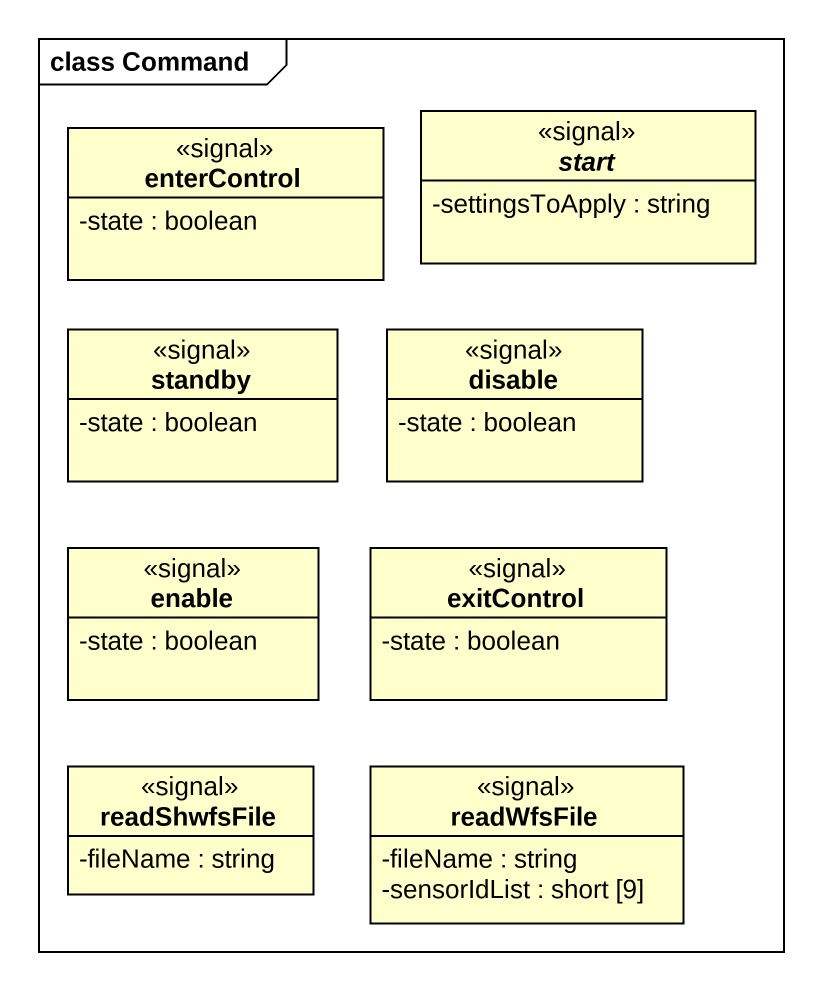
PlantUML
@startuml
mainframe class Command
hide circle
hide empty members
skinparam classAttributeIconSize 0
class enterControl <<signal>> {
  -state : boolean
}
abstract class "start" as start_ <<signal>> {
  -settingsToApply : string
}
class standby <<signal>> {
  -state : boolean
}
class disable <<signal>> {
  -state : boolean
}
class enable <<signal>> {
  -state : boolean
}
class exitControl <<signal>> {
  -state : boolean
}
class readShwfsFile <<signal>> {
  -fileName : string
}
class readWfsFile <<signal>> {
  -fileName : string
  -sensorIdList : short [9]
}
@enduml
